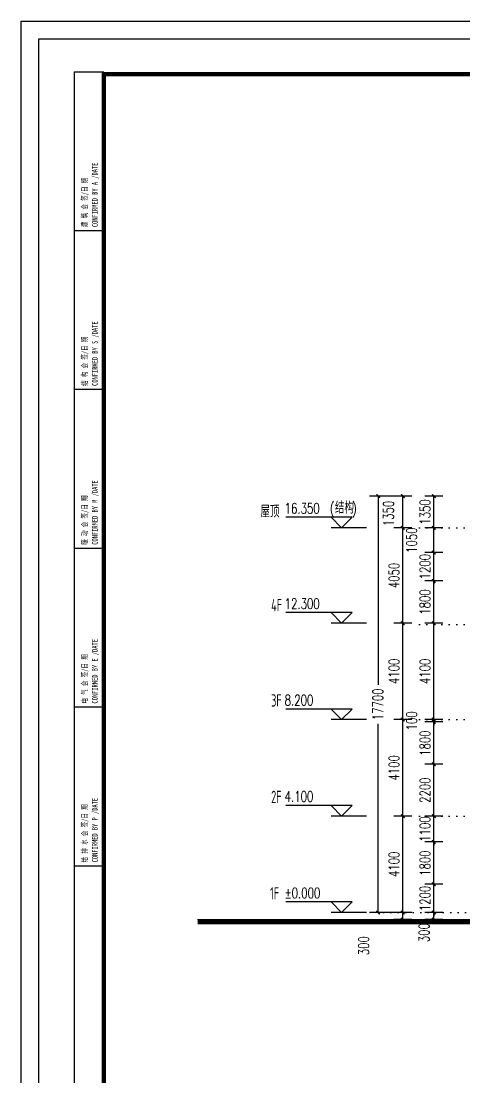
# Model space of a CAD drawing. Header units: millimetres. Extents: x -1048436 to -185795, y -983427 to 400387.
# Drawn here: x -773313 to -754511, y -712384 to -667513 of the extents above; entities that cross this region are included whole.
import ezdxf
from ezdxf.enums import TextEntityAlignment as Align

# ---------------------------------------------------------------- set-up
doc = ezdxf.new("R2010")
doc.units = ezdxf.units.MM
doc.header["$LTSCALE"] = 500
doc.linetypes.add('DOT', pattern=[6.35, 0, -6.35])
for name, color, linetype in [('2017_11-sheet-L2$0$C-SHET-TTLB', 11, 'Continuous'), ('C-SHET-TTLB', 11, 'Continuous'), ('DIM_ELEV', 3, 'Continuous'), ('PUB_DIM', 3, 'Continuous'), ('PUB_TEXT', 7, 'Continuous'), ('楼层虚线', 1, 'Continuous')]:
    doc.layers.add(name, color=color, linetype=linetype)
doc.styles.add('2017_11-sheet-L2$0$SHEET-ECADI', font='simhei.ttf', dxfattribs={"width": 0.7})
doc.styles.add('_TCH_DIM', font='SIMPLEX', dxfattribs={"bigfont": 'GBCBIG'})
doc.styles.add('_TCH_DIM_T3', font='SIMPLEX', dxfattribs={"width": 0.705882, "bigfont": 'GBCBIG'})
doc.styles.add('ECADI', font='hzs.shx', dxfattribs={"width": 0.7, "bigfont": 'hztxt.shx'})
doc.styles.add('XD2008', font='xd-hzs.shx', dxfattribs={"width": 0.7, "bigfont": 'xd-hztxt.shx'})
doc.dimstyles.new('_TCH_ARCH&&150', dxfattribs={"dimtxt": 446.25, "dimasz": 150, "dimexe": 375, "dimexo": 450, "dimgap": 150, "dimtad": 1, "dimdec": 0, "dimzin": 0, "dimdsep": 46, "dimtxsty": '_TCH_DIM_T3', "dimblk": 'ARCHTICK', "dimcen": 0.09, "dimclrt": 7, "dimazin": 2, "dimtfac": 1, "dimtdec": 0, "dimtix": 1, "dimtmove": 2, "dimatfit": 3, "dimldrblk": 'ARCHTICK', "dimfxl": 1, "dimtolj": 1, "dimtzin": 0, "dimarcsym": 0})

# ---------------------------------------------------------------- blocks, each defined once
blk = doc.blocks.new('2017_11-sheet-L2$0$2014SHEET-L')
at = {"layer": '2017_11-sheet-L2$0$C-SHET-TTLB'}
for p, q in [((0, -45), (-9, -45)), ((0, -90), (-9, -90)), ((0, -135), (-9, -135)), ((0, -180), (-9, -180)), ((0, -225), (-9, -225))]:
    blk.add_line(p, q, dxfattribs=at)
at = {"layer": '2017_11-sheet-L2$0$C-SHET-TTLB', "style": '2017_11-sheet-L2$0$SHEET-ECADI', "width": 0.7}
for s, p in [('CONFIRMED BY A /DATE', (-2.33, -43.96)), ('建 筑 会 签/日 期', (-5.24, -43.96)), ('CONFIRMED BY S /DATE', (-2.33, -88.96)), ('结 构 会 签/日 期', (-5.24, -88.96)), ('CONFIRMED BY M /DATE', (-2.33, -133.96)), ('暖 动 会 签/日 期', (-5.24, -133.96)), ('CONFIRMED BY E /DATE', (-2.33, -178.96)), ('电 气 会 签/日 期', (-5.24, -178.96)), ('给 排 水 会 签/日 期', (-5.24, -223.96)), ('CONFIRMED BY P /DATE', (-2.33, -223.96))]:
    blk.add_text(s, height=1.6, rotation=90, dxfattribs=at).set_placement(p)
blk = doc.blocks.new('2017_11-sheet-L2', base_point=(18.4, 410))
at = {"layer": '2017_11-sheet-L2$0$C-SHET-TTLB'}
blk.add_blockref('2017_11-sheet-L2$0$2014SHEET-L', (19, 410.6), dxfattribs=at)
blk = doc.blocks.new('集团图框A1')
at = {"layer": 'C-SHET-TTLB'}
for q in [(259.85, -685.13), (268.25, -109.93)]:
    blk.add_line((259.85, -109.93), q, dxfattribs=at)
for points in [[(1095.85, -95.53), (1095.85, -699.53), (244.85, -699.53), (244.85, -95.53)], [(1090.85, -100.53), (1090.85, -694.53), (249.85, -694.53), (249.85, -100.53)]]:
    blk.add_lwpolyline(points, close=True, dxfattribs=at)
at = {"layer": 'C-SHET-TTLB', "const_width": 1.2}
blk.add_lwpolyline([(268.25, -110.53), (1080.85, -110.53), (1080.85, -684.53), (268.25, -684.53)], close=True, dxfattribs=at)
at = {"layer": 'C-SHET-TTLB'}
blk.add_blockref('2017_11-sheet-L2', (268.25, -110.53), dxfattribs=at)
at = {"color": 2, "style": 'ECADI', "width": 0.7}
for tag, p in [('日期1', (1073.26, -381.71)), ('序号1', (1009.72, -381.88)), ('记要1', (1037.92, -381.9)), ('序号2', (1009.72, -387.77)), ('日期2', (1073.26, -387.6)), ('记要2', (1037.92, -387.79)), ('序号3', (1009.72, -393.63)), ('记要3', (1037.92, -393.65)), ('日期3', (1073.26, -393.46)), ('序号4', (1009.72, -399.51)), ('记要4', (1037.92, -399.53)), ('日期4', (1073.26, -399.35)), ('合作设计单位', (1042.53, -542.75)), ('审定人', (1041.84, -561.74)), ('审核人', (1041.84, -571.23)), ('设计总负责人', (1041.84, -580.99)), ('专业负责人', (1041.84, -591.72)), ('校对人', (1041.84, -601.96)), ('设计人', (1041.84, -611.83)), ('建设单位上', (1044.38, -619.93)), ('建设单位中', (1044.38, -623.89)), ('建设单位下', (1044.38, -627.74)), ('项目名称上', (1044.35, -632.3)), ('项目名称中', (1044.35, -636.38)), ('项目名称下', (1044.35, -640.33)), ('子项', (1043.59, -646.93)), ('图名上', (1044.47, -653.59)), ('图名中', (1044.47, -657.5)), ('图名下', (1044.47, -661.62)), ('工程编号', (1027.1, -667.58)), ('阶段', (1063.92, -667.61)), ('比例', (1025.96, -674.19)), ('专业', (1063.72, -673.97)), ('日期', (1026.1, -680.73)), ('图别、图号', (1066.05, -680.84))]:
    blk.add_attdef(tag, text='', height=3.5, dxfattribs=at).set_placement(p, align=Align.MIDDLE)
blk = doc.blocks.new('A1')
blk.add_blockref('集团图框A1', (-609654.51, -640037.88))
blk = doc.blocks.new('_ArchTick')
at = {"color": 0, "linetype": 'ByBlock', "const_width": 0.4}
blk.add_lwpolyline([(-0.5, -0.5), (0.5, 0.5)], dxfattribs=at)
blk = doc.blocks.new('*D1072')
at = {"layer": 'Defpoints', "color": 0, "transparency": 16777216}
for p in [(-755789, -705400), (-754950, -705400), (-754950, -705700)]:
    blk.add_point(p, dxfattribs=at)
at = {"layer": 'PUB_DIM', "color": 0, "lineweight": -2, "transparency": 16777216}
for p, q in [((-755789, -705400), (-755789, -705250)), ((-755400, -705400), (-756164, -705400)), ((-755400, -705700), (-756164, -705700)), ((-755789, -705700), (-755789, -705400)), ((-755789, -705700), (-755789, -705850))]:
    blk.add_line(p, q, dxfattribs=at)
at = {"layer": 'PUB_DIM', "color": 0, "lineweight": -2, "transparency": 16777216, "xscale": 150, "yscale": 150, "zscale": 150}
for p, rotation in [((-755789, -705400), 270), ((-755789, -705700), 90)]:
    blk.add_blockref('_ArchTick', p, dxfattribs=dict(at, rotation=rotation))
at = {"layer": 'PUB_DIM', "color": 7, "transparency": 16777216, "insert": (-756201, -706255), "char_height": 446.2, "attachment_point": 5, "rotation": 90, "style": '_TCH_DIM_T3'}
blk.add_mtext('\\A1;300', dxfattribs=at)
blk = doc.blocks.new('*D1073')
at = {"layer": 'Defpoints', "color": 0, "transparency": 16777216}
for p in [(-755789, -704200), (-754950, -704200), (-754950, -705400)]:
    blk.add_point(p, dxfattribs=at)
at = {"layer": 'PUB_DIM', "color": 0, "lineweight": -2, "transparency": 16777216}
for p, q in [((-755400, -704200), (-756164, -704200)), ((-755789, -704200), (-755789, -704050)), ((-755789, -705400), (-755789, -704200)), ((-755400, -705400), (-756164, -705400)), ((-755789, -705400), (-755789, -705550))]:
    blk.add_line(p, q, dxfattribs=at)
at = {"layer": 'PUB_DIM', "color": 0, "lineweight": -2, "transparency": 16777216, "xscale": 150, "yscale": 150, "zscale": 150}
for p, rotation in [((-755789, -704200), 270), ((-755789, -705400), 90)]:
    blk.add_blockref('_ArchTick', p, dxfattribs=dict(at, rotation=rotation))
at = {"layer": 'PUB_DIM', "color": 7, "transparency": 16777216, "insert": (-756162, -704800), "char_height": 446.2, "attachment_point": 5, "rotation": 90, "style": '_TCH_DIM_T3'}
blk.add_mtext('\\A1;1200', dxfattribs=at)
blk = doc.blocks.new('*D1074')
at = {"layer": 'Defpoints', "color": 0, "transparency": 16777216}
for p in [(-755789, -702400), (-754950, -702400), (-754950, -704200)]:
    blk.add_point(p, dxfattribs=at)
at = {"layer": 'PUB_DIM', "color": 0, "lineweight": -2, "transparency": 16777216}
for p, q in [((-755400, -702400), (-756164, -702400)), ((-755789, -704200), (-755789, -702400)), ((-755400, -704200), (-756164, -704200))]:
    blk.add_line(p, q, dxfattribs=at)
at = {"layer": 'PUB_DIM', "color": 0, "lineweight": -2, "transparency": 16777216, "xscale": 150, "yscale": 150, "zscale": 150}
for p, rotation in [((-755789, -702400), 90), ((-755789, -704200), 270)]:
    blk.add_blockref('_ArchTick', p, dxfattribs=dict(at, rotation=rotation))
at = {"layer": 'PUB_DIM', "color": 7, "transparency": 16777216, "insert": (-756162, -703300), "char_height": 446.2, "attachment_point": 5, "rotation": 90, "style": '_TCH_DIM_T3'}
blk.add_mtext('\\A1;1800', dxfattribs=at)
blk = doc.blocks.new('*D1075')
at = {"layer": 'Defpoints', "color": 0, "transparency": 16777216}
for p in [(-755789, -701300), (-754950, -701300), (-754950, -702400)]:
    blk.add_point(p, dxfattribs=at)
at = {"layer": 'PUB_DIM', "color": 0, "lineweight": -2, "transparency": 16777216}
for p, q in [((-755400, -701300), (-756164, -701300)), ((-755789, -701300), (-755789, -701150)), ((-755789, -702400), (-755789, -701300)), ((-755400, -702400), (-756164, -702400)), ((-755789, -702400), (-755789, -702550))]:
    blk.add_line(p, q, dxfattribs=at)
at = {"layer": 'PUB_DIM', "color": 0, "lineweight": -2, "transparency": 16777216, "xscale": 150, "yscale": 150, "zscale": 150}
for p, rotation in [((-755789, -701300), 270), ((-755789, -702400), 90)]:
    blk.add_blockref('_ArchTick', p, dxfattribs=dict(at, rotation=rotation))
at = {"layer": 'PUB_DIM', "color": 7, "transparency": 16777216, "insert": (-756162, -701850), "char_height": 446.2, "attachment_point": 5, "rotation": 90, "style": '_TCH_DIM_T3'}
blk.add_mtext('\\A1;1100', dxfattribs=at)
blk = doc.blocks.new('*D1076')
at = {"layer": 'Defpoints', "color": 0, "transparency": 16777216}
for p in [(-755789, -699100), (-754950, -699100), (-754950, -701300)]:
    blk.add_point(p, dxfattribs=at)
at = {"layer": 'PUB_DIM', "color": 0, "lineweight": -2, "transparency": 16777216}
for p, q in [((-755400, -699100), (-756164, -699100)), ((-755789, -701300), (-755789, -699100)), ((-755400, -701300), (-756164, -701300))]:
    blk.add_line(p, q, dxfattribs=at)
at = {"layer": 'PUB_DIM', "color": 0, "lineweight": -2, "transparency": 16777216, "xscale": 150, "yscale": 150, "zscale": 150}
for p, rotation in [((-755789, -699100), 90), ((-755789, -701300), 270)]:
    blk.add_blockref('_ArchTick', p, dxfattribs=dict(at, rotation=rotation))
at = {"layer": 'PUB_DIM', "color": 7, "transparency": 16777216, "insert": (-756162, -700200), "char_height": 446.2, "attachment_point": 5, "rotation": 90, "style": '_TCH_DIM_T3'}
blk.add_mtext('\\A1;2200', dxfattribs=at)
blk = doc.blocks.new('*D1077')
at = {"layer": 'Defpoints', "color": 0, "transparency": 16777216}
for p in [(-755789, -697300), (-754950, -697300), (-754950, -699100)]:
    blk.add_point(p, dxfattribs=at)
at = {"layer": 'PUB_DIM', "color": 0, "lineweight": -2, "transparency": 16777216}
for p, q in [((-755400, -697300), (-756164, -697300)), ((-755789, -699100), (-755789, -697300)), ((-755400, -699100), (-756164, -699100))]:
    blk.add_line(p, q, dxfattribs=at)
at = {"layer": 'PUB_DIM', "color": 0, "lineweight": -2, "transparency": 16777216, "xscale": 150, "yscale": 150, "zscale": 150}
for p, rotation in [((-755789, -697300), 90), ((-755789, -699100), 270)]:
    blk.add_blockref('_ArchTick', p, dxfattribs=dict(at, rotation=rotation))
at = {"layer": 'PUB_DIM', "color": 7, "transparency": 16777216, "insert": (-756162, -698200), "char_height": 446.2, "attachment_point": 5, "rotation": 90, "style": '_TCH_DIM_T3'}
blk.add_mtext('\\A1;1800', dxfattribs=at)
blk = doc.blocks.new('*D1078')
at = {"layer": 'Defpoints', "color": 0, "transparency": 16777216}
for p in [(-755789, -697200), (-754950, -697200), (-754950, -697300)]:
    blk.add_point(p, dxfattribs=at)
at = {"layer": 'PUB_DIM', "color": 0, "lineweight": -2, "transparency": 16777216}
for p, q in [((-755400, -697200), (-756164, -697200)), ((-755789, -697200), (-755789, -697050)), ((-755789, -697300), (-755789, -697200)), ((-755400, -697300), (-756164, -697300)), ((-755789, -697300), (-755789, -697450))]:
    blk.add_line(p, q, dxfattribs=at)
at = {"layer": 'PUB_DIM', "color": 0, "lineweight": -2, "transparency": 16777216, "xscale": 150, "yscale": 150, "zscale": 150}
for p, rotation in [((-755789, -697200), 270), ((-755789, -697300), 90)]:
    blk.add_blockref('_ArchTick', p, dxfattribs=dict(at, rotation=rotation))
at = {"layer": 'PUB_DIM', "color": 7, "transparency": 16777216, "insert": (-756726, -697250), "char_height": 446.2, "attachment_point": 5, "rotation": 90, "style": '_TCH_DIM_T3'}
blk.add_mtext('\\A1;100', dxfattribs=at)
blk = doc.blocks.new('*D1079')
at = {"layer": 'Defpoints', "color": 0, "transparency": 16777216}
for p in [(-755789, -693100), (-754950, -693100), (-754950, -697200)]:
    blk.add_point(p, dxfattribs=at)
at = {"layer": 'PUB_DIM', "color": 0, "lineweight": -2, "transparency": 16777216}
for p, q in [((-755400, -693100), (-756164, -693100)), ((-755789, -697200), (-755789, -693100)), ((-755400, -697200), (-756164, -697200))]:
    blk.add_line(p, q, dxfattribs=at)
at = {"layer": 'PUB_DIM', "color": 0, "lineweight": -2, "transparency": 16777216, "xscale": 150, "yscale": 150, "zscale": 150}
for p, rotation in [((-755789, -693100), 90), ((-755789, -697200), 270)]:
    blk.add_blockref('_ArchTick', p, dxfattribs=dict(at, rotation=rotation))
at = {"layer": 'PUB_DIM', "color": 7, "transparency": 16777216, "insert": (-756162, -695150), "char_height": 446.2, "attachment_point": 5, "rotation": 90, "style": '_TCH_DIM_T3'}
blk.add_mtext('\\A1;4100', dxfattribs=at)
blk = doc.blocks.new('*D1080')
at = {"layer": 'Defpoints', "color": 0, "transparency": 16777216}
for p in [(-755789, -691300), (-754950, -691300), (-754950, -693100)]:
    blk.add_point(p, dxfattribs=at)
at = {"layer": 'PUB_DIM', "color": 0, "lineweight": -2, "transparency": 16777216}
for p, q in [((-755400, -691300), (-756164, -691300)), ((-755789, -693100), (-755789, -691300)), ((-755400, -693100), (-756164, -693100))]:
    blk.add_line(p, q, dxfattribs=at)
at = {"layer": 'PUB_DIM', "color": 0, "lineweight": -2, "transparency": 16777216, "xscale": 150, "yscale": 150, "zscale": 150}
for p, rotation in [((-755789, -691300), 90), ((-755789, -693100), 270)]:
    blk.add_blockref('_ArchTick', p, dxfattribs=dict(at, rotation=rotation))
at = {"layer": 'PUB_DIM', "color": 7, "transparency": 16777216, "insert": (-756162, -692200), "char_height": 446.2, "attachment_point": 5, "rotation": 90, "style": '_TCH_DIM_T3'}
blk.add_mtext('\\A1;1800', dxfattribs=at)
blk = doc.blocks.new('*D1081')
at = {"layer": 'Defpoints', "color": 0, "transparency": 16777216}
for p in [(-755789, -690100), (-754950, -690100), (-754950, -691300)]:
    blk.add_point(p, dxfattribs=at)
at = {"layer": 'PUB_DIM', "color": 0, "lineweight": -2, "transparency": 16777216}
for p, q in [((-755400, -690100), (-756164, -690100)), ((-755789, -690100), (-755789, -689950)), ((-755789, -691300), (-755789, -690100)), ((-755400, -691300), (-756164, -691300)), ((-755789, -691300), (-755789, -691450))]:
    blk.add_line(p, q, dxfattribs=at)
at = {"layer": 'PUB_DIM', "color": 0, "lineweight": -2, "transparency": 16777216, "xscale": 150, "yscale": 150, "zscale": 150}
for p, rotation in [((-755789, -690100), 270), ((-755789, -691300), 90)]:
    blk.add_blockref('_ArchTick', p, dxfattribs=dict(at, rotation=rotation))
at = {"layer": 'PUB_DIM', "color": 7, "transparency": 16777216, "insert": (-756162, -690700), "char_height": 446.2, "attachment_point": 5, "rotation": 90, "style": '_TCH_DIM_T3'}
blk.add_mtext('\\A1;1200', dxfattribs=at)
blk = doc.blocks.new('*D1082')
at = {"layer": 'Defpoints', "color": 0, "transparency": 16777216}
for p in [(-755789, -689050), (-754950, -689050), (-754950, -690100)]:
    blk.add_point(p, dxfattribs=at)
at = {"layer": 'PUB_DIM', "color": 0, "lineweight": -2, "transparency": 16777216}
for p, q in [((-755400, -689050), (-756164, -689050)), ((-755789, -690100), (-755789, -689050)), ((-755400, -690100), (-756164, -690100))]:
    blk.add_line(p, q, dxfattribs=at)
at = {"layer": 'PUB_DIM', "color": 0, "lineweight": -2, "transparency": 16777216, "xscale": 150, "yscale": 150, "zscale": 150}
for p, rotation in [((-755789, -689050), 90), ((-755789, -690100), 270)]:
    blk.add_blockref('_ArchTick', p, dxfattribs=dict(at, rotation=rotation))
at = {"layer": 'PUB_DIM', "color": 7, "transparency": 16777216, "insert": (-756726, -689575), "char_height": 446.2, "attachment_point": 5, "rotation": 90, "style": '_TCH_DIM_T3'}
blk.add_mtext('\\A1;1050', dxfattribs=at)
blk = doc.blocks.new('*D1083')
at = {"layer": 'Defpoints', "color": 0, "transparency": 16777216}
for p in [(-755789, -687700), (-754950, -687700), (-754950, -689050)]:
    blk.add_point(p, dxfattribs=at)
at = {"layer": 'PUB_DIM', "color": 0, "lineweight": -2, "transparency": 16777216}
for p, q in [((-755400, -687700), (-756164, -687700)), ((-755789, -689050), (-755789, -687700)), ((-755400, -689050), (-756164, -689050))]:
    blk.add_line(p, q, dxfattribs=at)
at = {"layer": 'PUB_DIM', "color": 0, "lineweight": -2, "transparency": 16777216, "xscale": 150, "yscale": 150, "zscale": 150}
for p, rotation in [((-755789, -687700), 90), ((-755789, -689050), 270)]:
    blk.add_blockref('_ArchTick', p, dxfattribs=dict(at, rotation=rotation))
at = {"layer": 'PUB_DIM', "color": 7, "transparency": 16777216, "insert": (-756162, -688375), "char_height": 446.2, "attachment_point": 5, "rotation": 90, "style": '_TCH_DIM_T3'}
blk.add_mtext('\\A1;1350', dxfattribs=at)
blk = doc.blocks.new('*D2842')
at = {"layer": 'Defpoints', "color": 0, "transparency": 16777216}
for p in [(-757030, -687700), (-758150, -705400), (-757030, -705400)]:
    blk.add_point(p, dxfattribs=at)
at = {"layer": 'PUB_DIM', "color": 0, "lineweight": -2, "transparency": 16777216}
for p, q in [((-757480, -687700), (-758525, -687700)), ((-758150, -687700), (-758150, -695725)), ((-758150, -705400), (-758150, -697375)), ((-757480, -705400), (-758525, -705400))]:
    blk.add_line(p, q, dxfattribs=at)
at = {"layer": 'PUB_DIM', "color": 0, "lineweight": -2, "transparency": 16777216, "xscale": 150, "yscale": 150, "zscale": 150}
for p, rotation in [((-758150, -687700), 90), ((-758150, -705400), 270)]:
    blk.add_blockref('_ArchTick', p, dxfattribs=dict(at, rotation=rotation))
at = {"layer": 'PUB_DIM', "color": 7, "transparency": 16777216, "insert": (-758168, -696550), "char_height": 446.2, "attachment_point": 5, "rotation": 90, "style": '_TCH_DIM_T3'}
blk.add_mtext('\\A1;17700', dxfattribs=at)
blk = doc.blocks.new('*D2843')
at = {"layer": 'Defpoints', "color": 0, "transparency": 16777216}
for p in [(-757105, -705400), (-756266, -705400), (-756266, -705700)]:
    blk.add_point(p, dxfattribs=at)
at = {"layer": 'PUB_DIM', "color": 0, "lineweight": -2, "transparency": 16777216}
for p, q in [((-757105, -705400), (-757105, -705250)), ((-756716, -705400), (-757480, -705400)), ((-756716, -705700), (-757480, -705700)), ((-757105, -705700), (-757105, -705400)), ((-757105, -705700), (-757105, -705850))]:
    blk.add_line(p, q, dxfattribs=at)
at = {"layer": 'PUB_DIM', "color": 0, "lineweight": -2, "transparency": 16777216, "xscale": 150, "yscale": 150, "zscale": 150}
for p, rotation in [((-757105, -705400), 270), ((-757105, -705700), 90)]:
    blk.add_blockref('_ArchTick', p, dxfattribs=dict(at, rotation=rotation))
at = {"layer": 'PUB_DIM', "color": 7, "transparency": 16777216, "insert": (-758769, -706810), "char_height": 446.2, "attachment_point": 5, "rotation": 90, "style": '_TCH_DIM_T3'}
blk.add_mtext('\\A1;300', dxfattribs=at)
blk = doc.blocks.new('*D2844')
at = {"layer": 'Defpoints', "color": 0, "transparency": 16777216}
for p in [(-757105, -701300), (-756266, -701300), (-756266, -705400)]:
    blk.add_point(p, dxfattribs=at)
at = {"layer": 'PUB_DIM', "color": 0, "lineweight": -2, "transparency": 16777216}
for p, q in [((-756716, -701300), (-757480, -701300)), ((-757105, -705400), (-757105, -701300)), ((-756716, -705400), (-757480, -705400))]:
    blk.add_line(p, q, dxfattribs=at)
at = {"layer": 'PUB_DIM', "color": 0, "lineweight": -2, "transparency": 16777216, "xscale": 150, "yscale": 150, "zscale": 150}
for p, rotation in [((-757105, -701300), 90), ((-757105, -705400), 270)]:
    blk.add_blockref('_ArchTick', p, dxfattribs=dict(at, rotation=rotation))
at = {"layer": 'PUB_DIM', "color": 7, "transparency": 16777216, "insert": (-757478, -703350), "char_height": 446.2, "attachment_point": 5, "rotation": 90, "style": '_TCH_DIM_T3'}
blk.add_mtext('\\A1;4100', dxfattribs=at)
blk = doc.blocks.new('*D2845')
at = {"layer": 'Defpoints', "color": 0, "transparency": 16777216}
for p in [(-757105, -697200), (-756266, -697200), (-756266, -701300)]:
    blk.add_point(p, dxfattribs=at)
at = {"layer": 'PUB_DIM', "color": 0, "lineweight": -2, "transparency": 16777216}
for p, q in [((-756716, -697200), (-757480, -697200)), ((-757105, -701300), (-757105, -697200)), ((-756716, -701300), (-757480, -701300))]:
    blk.add_line(p, q, dxfattribs=at)
at = {"layer": 'PUB_DIM', "color": 0, "lineweight": -2, "transparency": 16777216, "xscale": 150, "yscale": 150, "zscale": 150}
for p, rotation in [((-757105, -697200), 90), ((-757105, -701300), 270)]:
    blk.add_blockref('_ArchTick', p, dxfattribs=dict(at, rotation=rotation))
at = {"layer": 'PUB_DIM', "color": 7, "transparency": 16777216, "insert": (-757478, -699250), "char_height": 446.2, "attachment_point": 5, "rotation": 90, "style": '_TCH_DIM_T3'}
blk.add_mtext('\\A1;4100', dxfattribs=at)
blk = doc.blocks.new('*D2846')
at = {"layer": 'Defpoints', "color": 0, "transparency": 16777216}
for p in [(-757105, -693100), (-756266, -693100), (-756266, -697200)]:
    blk.add_point(p, dxfattribs=at)
at = {"layer": 'PUB_DIM', "color": 0, "lineweight": -2, "transparency": 16777216}
for p, q in [((-756716, -693100), (-757480, -693100)), ((-757105, -697200), (-757105, -693100)), ((-756716, -697200), (-757480, -697200))]:
    blk.add_line(p, q, dxfattribs=at)
at = {"layer": 'PUB_DIM', "color": 0, "lineweight": -2, "transparency": 16777216, "xscale": 150, "yscale": 150, "zscale": 150}
for p, rotation in [((-757105, -693100), 90), ((-757105, -697200), 270)]:
    blk.add_blockref('_ArchTick', p, dxfattribs=dict(at, rotation=rotation))
at = {"layer": 'PUB_DIM', "color": 7, "transparency": 16777216, "insert": (-757478, -695150), "char_height": 446.2, "attachment_point": 5, "rotation": 90, "style": '_TCH_DIM_T3'}
blk.add_mtext('\\A1;4100', dxfattribs=at)
blk = doc.blocks.new('*D2847')
at = {"layer": 'Defpoints', "color": 0, "transparency": 16777216}
for p in [(-757105, -689050), (-756266, -689050), (-756266, -693100)]:
    blk.add_point(p, dxfattribs=at)
at = {"layer": 'PUB_DIM', "color": 0, "lineweight": -2, "transparency": 16777216}
for p, q in [((-756716, -689050), (-757480, -689050)), ((-757105, -693100), (-757105, -689050)), ((-756716, -693100), (-757480, -693100))]:
    blk.add_line(p, q, dxfattribs=at)
at = {"layer": 'PUB_DIM', "color": 0, "lineweight": -2, "transparency": 16777216, "xscale": 150, "yscale": 150, "zscale": 150}
for p, rotation in [((-757105, -689050), 90), ((-757105, -693100), 270)]:
    blk.add_blockref('_ArchTick', p, dxfattribs=dict(at, rotation=rotation))
at = {"layer": 'PUB_DIM', "color": 7, "transparency": 16777216, "insert": (-757478, -691075), "char_height": 446.2, "attachment_point": 5, "rotation": 90, "style": '_TCH_DIM_T3'}
blk.add_mtext('\\A1;4050', dxfattribs=at)
blk = doc.blocks.new('*D2848')
at = {"layer": 'Defpoints', "color": 0, "transparency": 16777216}
for p in [(-757105, -687700), (-756266, -687700), (-756266, -689050)]:
    blk.add_point(p, dxfattribs=at)
at = {"layer": 'PUB_DIM', "color": 0, "lineweight": -2, "transparency": 16777216}
for p, q in [((-756716, -687700), (-757480, -687700)), ((-757105, -689050), (-757105, -687700)), ((-756716, -689050), (-757480, -689050))]:
    blk.add_line(p, q, dxfattribs=at)
at = {"layer": 'PUB_DIM', "color": 0, "lineweight": -2, "transparency": 16777216, "xscale": 150, "yscale": 150, "zscale": 150}
for p, rotation in [((-757105, -687700), 90), ((-757105, -689050), 270)]:
    blk.add_blockref('_ArchTick', p, dxfattribs=dict(at, rotation=rotation))
at = {"layer": 'PUB_DIM', "color": 7, "transparency": 16777216, "insert": (-757714, -688438), "char_height": 446.2, "attachment_point": 5, "rotation": 90, "style": '_TCH_DIM_T3'}
blk.add_mtext('\\A1;1350', dxfattribs=at)

msp = doc.modelspace()

# ---------------------------------------------------------------- linework, layer by layer
msp.add_line((-765821.7, -705700.3), (-666758.6, -705700.3))
at = {"const_width": 200}
msp.add_lwpolyline([(-669344.8, -705800.3), (-765821.7, -705800.3)], dxfattribs=at)
at = {"layer": 'DIM_ELEV'}
for p, q in [((-759251.8, -688600.3), (-762074.8, -688600.3)), ((-759701.8, -689050.3), (-760151.8, -688600.3)), ((-759701.8, -689050.3), (-759251.8, -688600.3)), ((-758651.8, -689050.3), (-760151.8, -689050.3)), ((-759251.8, -692650.3), (-762074.8, -692650.3)), ((-759701.8, -693100.3), (-760151.8, -692650.3)), ((-759701.8, -693100.3), (-759251.8, -692650.3)), ((-758651.8, -693100.3), (-760151.8, -693100.3)), ((-759251.8, -696750.3), (-762074.8, -696750.3)), ((-759701.8, -697200.3), (-760151.8, -696750.3)), ((-759701.8, -697200.3), (-759251.8, -696750.3)), ((-758651.8, -697200.3), (-760151.8, -697200.3)), ((-759251.8, -700850.3), (-762074.8, -700850.3)), ((-759701.8, -701300.3), (-760151.8, -700850.3)), ((-759701.8, -701300.3), (-759251.8, -700850.3)), ((-758651.8, -701300.3), (-760151.8, -701300.3)), ((-759251.8, -704950.3), (-762074.8, -704950.3)), ((-759701.8, -705400.3), (-760151.8, -704950.3)), ((-759701.8, -705400.3), (-759251.8, -704950.3)), ((-758651.8, -705400.3), (-760151.8, -705400.3))]:
    msp.add_line(p, q, dxfattribs=at)
at = {"layer": '楼层虚线', "linetype": 'DOT', "ltscale": 0.1}
for p, q in [((-756401.7, -689050.3), (-724330, -689050.3)), ((-756401.7, -693150.3), (-724330, -693150.3)), ((-756401.7, -697200.3), (-701036.3, -697200.3)), ((-756401.7, -701300.3), (-701036.3, -701300.3)), ((-757929.9, -705400.3), (-666758.6, -705400.3))]:
    msp.add_line(p, q, dxfattribs=at)

# ---------------------------------------------------------------- block references
at = {"xscale": 150, "yscale": 150, "zscale": 150}
msp.add_blockref('A1', (90638136, 95352497.3), dxfattribs=at)

# ---------------------------------------------------------------- texts
at = {"layer": 'PUB_TEXT'}
for s, height, style, width, p in [('屋顶', 525, 'XD2008', 0.7, (-763150.5, -688610.5)), ('16.350', 446.25, '_TCH_DIM', 0.705882, (-762119.8, -688442.8)), ('(', 446.2, '_TCH_DIM', 0.705882, (-760199.8, -688442.8)), (')', 446.2, '_TCH_DIM', 0.705882, (-759252.6, -688442.8)), ('4F', 525, 'XD2008', 0.7, (-762694.4, -692597.8)), ('12.300', 446.25, '_TCH_DIM', 0.705882, (-762119.8, -692492.8)), ('3F', 525, 'XD2008', 0.7, (-762694.4, -696647.8)), ('8.200', 446.25, '_TCH_DIM', 0.705882, (-762119.8, -696592.8)), ('2F', 525, 'XD2008', 0.7, (-762694.4, -700747.8)), ('4.100', 446.25, '_TCH_DIM', 0.705882, (-762119.8, -700692.8)), ('1F', 525, 'XD2008', 0.7, (-762740.7, -704847.8)), ('%%P0.000', 446.25, '_TCH_DIM', 0.705882, (-762119.8, -704792.8))]:
    msp.add_text(s, height=height, dxfattribs=dict(at, style=style, width=width)).set_placement(p)
at = {"layer": 'PUB_TEXT', "style": '_TCH_DIM'}
msp.add_text('结构', height=506.38, dxfattribs=at).set_placement((-759989.8, -688442.8))

# ---------------------------------------------------------------- dimensions: what is measured, and where the dimension line sits
at = {"layer": 'PUB_DIM'}
for base, p1, p2, angle, picture, middle in [((-758150.2, -705400.3), (-757029.9, -687700.3), (-757029.9, -705400.3), 270, '*D2842', (-758168.3, -696550.3)), ((-757104.9, -687700.3), (-756265.8, -689050.3), (-756265.8, -687700.3), 90, '*D2848', (-757714.2, -688438.1)), ((-755788.8, -689050.3), (-754949.7, -690100.3), (-754949.7, -689050.3), 90, '*D1082', (-756726.3, -689575.3)), ((-755788.8, -697200.3), (-754949.7, -697300.3), (-754949.7, -697200.3), 90, '*D1078', (-756726.3, -697250.3)), ((-757104.9, -705400.3), (-756265.8, -705700.3), (-756265.8, -705400.3), 90, '*D2843', (-758769, -706810.3)), ((-755788.8, -705400.3), (-754949.7, -705700.3), (-754949.7, -705400.3), 90, '*D1072', (-756201.3, -706255.3))]:
    dim = msp.add_linear_dim(base=base, p1=p1, p2=p2, angle=angle, dimstyle='_TCH_ARCH&&150', dxfattribs=at)
    dim.commit()
    dim.dimension.update_dxf_attribs({"geometry": picture, "text_midpoint": middle, "dimtype": 129})
for p1, p2, picture, middle in [((-754949.7, -689050.3), (-754949.7, -687700.3), '*D1083', (-756161.9, -688375.3)), ((-756265.8, -693100.3), (-756265.8, -689050.3), '*D2847', (-757478, -691075.3)), ((-754949.7, -691300.3), (-754949.7, -690100.3), '*D1081', (-756161.9, -690700.3)), ((-754949.7, -693100.3), (-754949.7, -691300.3), '*D1080', (-756161.9, -692200.3)), ((-756265.8, -697200.3), (-756265.8, -693100.3), '*D2846', (-757478, -695150.3)), ((-754949.7, -697200.3), (-754949.7, -693100.3), '*D1079', (-756161.9, -695150.3)), ((-756265.8, -701300.3), (-756265.8, -697200.3), '*D2845', (-757478, -699250.3)), ((-754949.7, -699100.3), (-754949.7, -697300.3), '*D1077', (-756161.9, -698200.3)), ((-754949.7, -701300.3), (-754949.7, -699100.3), '*D1076', (-756161.9, -700200.3)), ((-756265.8, -705400.3), (-756265.8, -701300.3), '*D2844', (-757478, -703350.3)), ((-754949.7, -702400.3), (-754949.7, -701300.3), '*D1075', (-756161.9, -701850.3)), ((-754949.7, -704200.3), (-754949.7, -702400.3), '*D1074', (-756161.9, -703300.3)), ((-754949.7, -705400.3), (-754949.7, -704200.3), '*D1073', (-756161.9, -704800.3))]:
    dim = msp.add_aligned_dim(p1=p1, p2=p2, distance=839.1, dimstyle='_TCH_ARCH&&150', dxfattribs=at)
    dim.commit()
    dim.dimension.update_dxf_attribs({"geometry": picture, "text_midpoint": middle})

doc.saveas('drawing.dxf')
